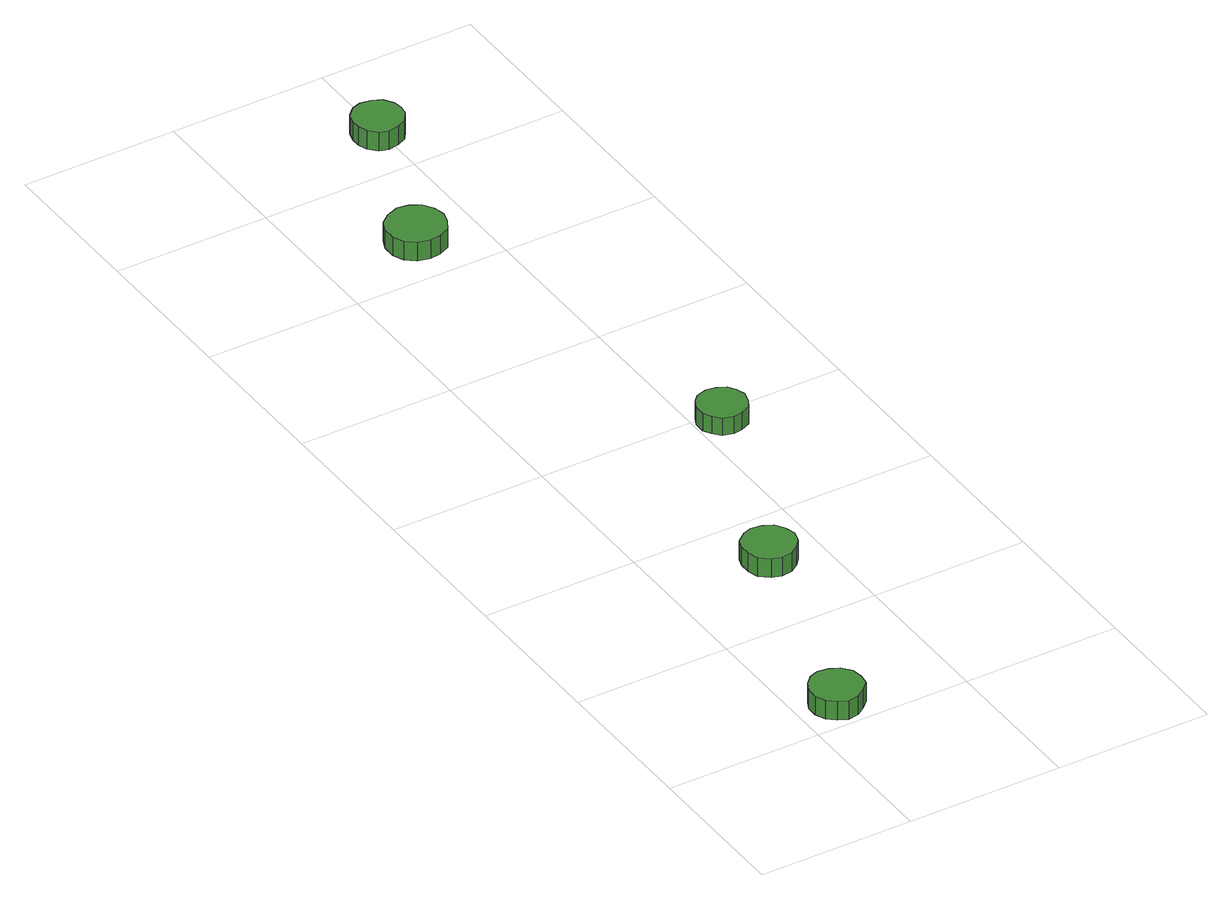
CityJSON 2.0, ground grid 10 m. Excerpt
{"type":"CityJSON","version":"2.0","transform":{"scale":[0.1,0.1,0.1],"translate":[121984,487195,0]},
"CityObjects":{
"tree1":{"type":"SolitaryVegetationObject","attributes":{"function":"something"},"geometry":[{"type":"MultiSurface","lod":"1","boundaries":[[[0,1,2,3,4,5,6,7,8,9,10,11,12,13,14]],[[15,16,17,18,19,20,21,22,23,24,25,26,27,28,29]],[[0,29,28,1]],[[1,28,27,2]],[[2,27,26,3]],[[3,26,25,4]],[[4,25,24,5]],[[5,24,23,6]],[[6,23,22,7]],[[7,22,21,8]],[[8,21,20,9]],[[9,20,19,10]],[[10,19,18,11]],[[11,18,17,12]],[[12,17,16,13]],[[13,16,15,14]],[[14,15,29,0]]]}]},
"tree2":{"type":"SolitaryVegetationObject","attributes":{"function":"something"},"geometry":[{"type":"MultiSurface","lod":"1","boundaries":[[[30,31,32,33,34,35,36,37,38,39,40,41,42,43,44]],[[45,46,47,48,49,50,51,52,53,54,55,56,57,58,59]],[[30,59,58,31]],[[31,58,57,32]],[[32,57,56,33]],[[33,56,55,34]],[[34,55,54,35]],[[35,54,53,36]],[[36,53,52,37]],[[37,52,51,38]],[[38,51,50,39]],[[39,50,49,40]],[[40,49,48,41]],[[41,48,47,42]],[[42,47,46,43]],[[43,46,45,44]],[[44,45,59,30]]]}]},
"tree3":{"type":"SolitaryVegetationObject","attributes":{"function":"something"},"geometry":[{"type":"MultiSurface","lod":"1","boundaries":[[[60,61,62,63,64,65,66,67,68,69,70,71,72,73,74]],[[75,76,77,78,79,80,81,82,83,84,85,86,87,88,89]],[[60,89,88,61]],[[61,88,87,62]],[[62,87,86,63]],[[63,86,85,64]],[[64,85,84,65]],[[65,84,83,66]],[[66,83,82,67]],[[67,82,81,68]],[[68,81,80,69]],[[69,80,79,70]],[[70,79,78,71]],[[71,78,77,72]],[[72,77,76,73]],[[73,76,75,74]],[[74,75,89,60]]]}]},
"tree4":{"type":"SolitaryVegetationObject","attributes":{"function":"something"},"geometry":[{"type":"MultiSurface","lod":"1","boundaries":[[[90,91,92,93,94,95,96,97,98,99,100,101,102,103,104]],[[105,106,107,108,109,110,111,112,113,114,115,116,117,118,119]],[[90,119,118,91]],[[91,118,117,92]],[[92,117,116,93]],[[93,116,115,94]],[[94,115,114,95]],[[95,114,113,96]],[[96,113,112,97]],[[97,112,111,98]],[[98,111,110,99]],[[99,110,109,100]],[[100,109,108,101]],[[101,108,107,102]],[[102,107,106,103]],[[103,106,105,104]],[[104,105,119,90]]]}]},
"tree5":{"type":"SolitaryVegetationObject","attributes":{"function":"something"},"geometry":[{"type":"MultiSurface","lod":"1","boundaries":[[[120,121,122,123,124,125,126,127,128,129,130,131,132,133,134]],[[135,136,137,138,139,140,141,142,143,144,145,146,147,148,149]],[[120,149,148,121]],[[121,148,147,122]],[[122,147,146,123]],[[123,146,145,124]],[[124,145,144,125]],[[125,144,143,126]],[[126,143,142,127]],[[127,142,141,128]],[[128,141,140,129]],[[129,140,139,130]],[[130,139,138,131]],[[131,138,137,132]],[[132,137,136,133]],[[133,136,135,134]],[[134,135,149,120]]]}]}
},
"vertices":[
[42,21,14],[41,28,14],[36,34,14],[30,37,14],[23,38,14],[17,36,14],[12,31,14],[9,25,14],[9,18,14],[12,11,14],[17,7,14],[23,4,14],[30,5,14],[36,9,14],[41,14,14],[41,14,1],[36,9,1],[30,5,1],[23,4,1],[17,7,1],[12,11,1],[9,18,1],[9,25,1],[12,31,1],[17,36,1],[23,38,1],[30,37,1],[36,34,1],[41,28,1],[42,21,1],
[84,161,14],[82,168,14],[78,174,14],[72,177,14],[65,178,14],[59,176,14],[53,171,14],[51,165,14],[51,158,14],[53,151,14],[59,146,14],[65,144,14],[72,145,14],[78,149,14],[82,154,14],[82,154,1],[78,149,1],[72,145,1],[65,144,1],[59,146,1],[53,151,1],[51,158,1],[51,165,1],[53,171,1],[59,176,1],[65,178,1],[72,177,1],[78,174,1],[82,168,1],[84,161,1],
[130,289,17],[128,295,17],[125,300,17],[119,303,17],[113,304,17],[106,302,17],[102,298,17],[99,292,17],[99,285,17],[102,280,17],[106,275,17],[113,273,17],[119,274,17],[125,277,17],[128,282,17],[128,282,5],[125,277,5],[119,274,5],[113,273,5],[106,275,5],[102,280,5],[99,285,5],[99,292,5],[102,298,5],[106,302,5],[113,304,5],[119,303,5],[125,300,5],[128,295,5],[130,289,5],
[75,527,20],[73,535,20],[69,541,20],[62,545,20],[55,546,20],[47,543,20],[41,538,20],[38,531,20],[38,523,20],[41,516,20],[47,511,20],[55,509,20],[62,510,20],[69,513,20],[73,520,20],[73,520,7],[69,513,7],[62,510,7],[55,509,7],[47,511,7],[41,516,7],[38,523,7],[38,531,7],[41,538,7],[47,543,7],[55,546,7],[62,545,7],[69,541,7],[73,535,7],[75,527,7],
[114,636,14],[113,642,14],[109,648,14],[103,651,14],[96,652,14],[90,650,14],[85,645,14],[83,639,14],[83,633,14],[85,627,14],[90,622,14],[96,620,14],[103,621,14],[109,624,14],[113,630,14],[113,630,1],[109,624,1],[103,621,1],[96,620,1],[90,622,1],[85,627,1],[83,633,1],[83,639,1],[85,645,1],[90,650,1],[96,652,1],[103,651,1],[109,648,1],[113,642,1],[114,636,1]
]}
